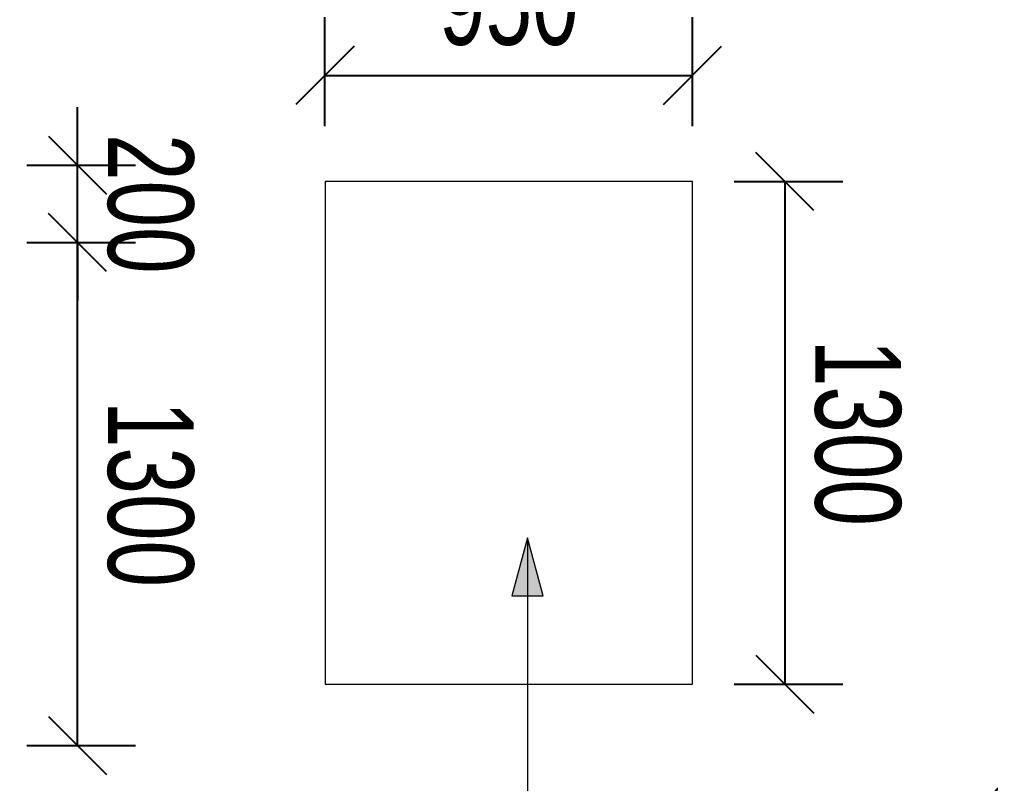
# Model space of a CAD drawing. Header units: millimetres. Extents: x 10569 to 232243, y -25347 to 80743.
# Drawn here: x 221676 to 224186, y 26128 to 28103 of the extents above; entities that cross this region are included whole.
import ezdxf

# ---------------------------------------------------------------- set-up
doc = ezdxf.new("R2010")
doc.units = ezdxf.units.MM
for name, color, linetype, lineweight in [('A-ANNO-DIMS', 211, 'Continuous', 5), ('A-ANNO-NOTE', 131, 'Continuous', 25), ('A-FLOR', 192, 'Continuous', 9), ('G-ANNO-TEXT', 231, 'Continuous', 5)]:
    doc.layers.add(name, color=color, linetype=linetype, lineweight=lineweight)
doc.styles.add('Arial_7', font='arial.ttf', dxfattribs={"width": 0.7, "height": 221.29491})
doc.dimstyles.new('Linear_-_1_5mm_Arial__Right_', dxfattribs={"dimscale": 304.8, "dimtxt": 225, "dimasz": 0.492126, "dimexe": 0.492126, "dimexo": 0.0625, "dimgap": 0.246063, "dimtad": 1, "dimdec": 0, "dimzin": 0, "dimdsep": 46, "dimtxsty": 'Arial_7', "dimblk1": 'OBLIQUE', "dimblk2": 'OBLIQUE', "dimsah": 1, "dimcen": 0.09, "dimadec": 0, "dimazin": 0, "dimtfac": 1, "dimtdec": 4, "dimtix": 1, "dimtmove": 0, "dimatfit": 3, "dimfxl": 0.492126, "dimfxlon": 1, "dimtvp": 1, "dimtolj": 1, "dimtzin": 0, "dimarcsym": 2})

# ---------------------------------------------------------------- blocks, each defined once
blk = doc.blocks.new('DLN_Slab Level Mark - FFL-2mm_Type 2-2670450-PART PLAN of TENDER DRAFT G_F')
at = {"layer": 'A-ANNO-NOTE', "lineweight": 5}
h = blk.add_hatch(color=256, dxfattribs=at)
edge = h.paths.add_edge_path(flags=0)
edge.add_arc((0, 0), 1, 0, 90, ccw=False)
edge.add_line((1, 0), (0, 0))
edge.add_line((0, 0), (0, 1))
h = blk.add_hatch(color=256, dxfattribs=at)
edge = h.paths.add_edge_path(flags=0)
edge.add_arc((0, 0), 1, 180, 270, ccw=False)
edge.add_line((-1, 0), (0, 0))
edge.add_line((0, 0), (0, -1))
at = {"layer": 'A-ANNO-NOTE'}
for p, q in [((0, 1.5), (0, -1.5)), ((0, 1), (0, 0)), ((0, 0), (-1, 0)), ((0, -1), (0, 0)), ((0, 0), (1, 0)), ((-1.5, 0), (1.5, 0))]:
    blk.add_line(p, q, dxfattribs=at)
blk.add_circle((0, 0), 1, dxfattribs=at)
for start, end in [(360, 90), (180, 270)]:
    blk.add_arc((0, 0), 1, start, end, dxfattribs=at)
blk = doc.blocks.new('_Oblique')
at = {"color": 0, "linetype": 'ByBlock', "lineweight": -2}
blk.add_line((-0.5, -0.5), (0.5, 0.5), dxfattribs=at)
blk = doc.blocks.new('DIMBLOCK305-PART PLAN of TENDER DRAFT G_F')
at = {"layer": 'A-ANNO-DIMS', "color": 0, "lineweight": -2, "transparency": 16777216}
for p, q in [((222465.8, 27827.6), (222465.8, 28108.6)), ((223415.8, 27827.6), (223415.8, 28108.6)), ((222465.8, 27958.6), (223415.8, 27958.6))]:
    blk.add_line(p, q, dxfattribs=at)
at = {"layer": 'Defpoints', "color": 0, "transparency": 16777216}
for p in [(223415.8, 27958.6), (222465.8, 27808.6), (223415.8, 27808.6)]:
    blk.add_point(p, dxfattribs=at)
at = {"layer": 'A-ANNO-DIMS', "color": 0, "lineweight": -2, "transparency": 16777216, "xscale": 150, "yscale": 150, "zscale": 150, "rotation": 180}
blk.add_blockref('_Oblique', (222465.8, 27958.6), dxfattribs=at)
at = {"layer": 'A-ANNO-DIMS', "color": 0, "lineweight": -2, "transparency": 16777216, "xscale": 150, "yscale": 150, "zscale": 150}
blk.add_blockref('_Oblique', (223415.8, 27958.6), dxfattribs=at)
at = {"layer": 'A-ANNO-DIMS', "color": 0, "transparency": 16777216, "insert": (222940.8, 28146.6), "char_height": 221.29, "width": 423.692, "attachment_point": 5, "style": 'Arial_7'}
blk.add_mtext('\\A1;950', dxfattribs=at)
blk = doc.blocks.new('DIMBLOCK306-PART PLAN of TENDER DRAFT G_F')
at = {"layer": 'A-ANNO-DIMS', "color": 0, "lineweight": -2, "transparency": 16777216}
for p, q in [((223523.1, 27684.5), (223804, 27684.5)), ((223654, 27684.5), (223654, 26384.5)), ((223523.1, 26384.5), (223804, 26384.5))]:
    blk.add_line(p, q, dxfattribs=at)
at = {"layer": 'Defpoints', "color": 0, "transparency": 16777216}
for p in [(223504, 27684.5), (223504, 26384.5), (223654, 26384.5)]:
    blk.add_point(p, dxfattribs=at)
at = {"layer": 'A-ANNO-DIMS', "color": 0, "lineweight": -2, "transparency": 16777216, "xscale": 150, "yscale": 150, "zscale": 150}
for p, rotation in [((223654, 27684.5), 90), ((223654, 26384.5), 270)]:
    blk.add_blockref('_Oblique', p, dxfattribs=dict(at, rotation=rotation))
at = {"layer": 'A-ANNO-DIMS', "color": 0, "transparency": 16777216, "insert": (223842.1, 27034.5), "char_height": 221.29, "width": 564.923, "attachment_point": 5, "rotation": 270, "style": 'Arial_7'}
blk.add_mtext('\\A1;1300', dxfattribs=at)
blk = doc.blocks.new('DIMBLOCK307-PART PLAN of TENDER DRAFT G_F')
at = {"layer": 'A-ANNO-DIMS', "color": 0, "lineweight": -2, "transparency": 16777216}
for p, q in [((221695.1, 27526.5), (221976, 27526.5)), ((221826, 26226.5), (221826, 27526.5)), ((221695.1, 26226.5), (221976, 26226.5))]:
    blk.add_line(p, q, dxfattribs=at)
at = {"layer": 'Defpoints', "color": 0, "transparency": 16777216}
for p in [(221676, 27526.5), (221826, 27526.5), (221676, 26226.5)]:
    blk.add_point(p, dxfattribs=at)
at = {"layer": 'A-ANNO-DIMS', "color": 0, "lineweight": -2, "transparency": 16777216, "xscale": 150, "yscale": 150, "zscale": 150}
for p, rotation in [((221826, 27526.5), 90), ((221826, 26226.5), 270)]:
    blk.add_blockref('_Oblique', p, dxfattribs=dict(at, rotation=rotation))
at = {"layer": 'A-ANNO-DIMS', "color": 0, "transparency": 16777216, "insert": (222014.1, 26876.5), "char_height": 221.29, "width": 564.923, "attachment_point": 5, "rotation": 270, "style": 'Arial_7'}
blk.add_mtext('\\A1;1300', dxfattribs=at)
blk = doc.blocks.new('DIMBLOCK308-PART PLAN of TENDER DRAFT G_F')
at = {"layer": 'A-ANNO-DIMS', "color": 0, "lineweight": -2, "transparency": 16777216}
for p, q in [((221826, 27726.5), (221826, 27876.5)), ((221695.1, 27726.5), (221976, 27726.5)), ((221826, 27526.5), (221826, 27726.5)), ((221695.1, 27526.5), (221976, 27526.5)), ((221826, 27526.5), (221826, 27376.5))]:
    blk.add_line(p, q, dxfattribs=at)
at = {"layer": 'Defpoints', "color": 0, "transparency": 16777216}
for p in [(221676, 27726.5), (221826, 27726.5), (221676, 27526.5)]:
    blk.add_point(p, dxfattribs=at)
at = {"layer": 'A-ANNO-DIMS', "color": 0, "lineweight": -2, "transparency": 16777216, "xscale": 150, "yscale": 150, "zscale": 150}
for p, rotation in [((221826, 27726.5), 270), ((221826, 27526.5), 90)]:
    blk.add_blockref('_Oblique', p, dxfattribs=dict(at, rotation=rotation))
at = {"layer": 'A-ANNO-DIMS', "color": 0, "transparency": 16777216, "insert": (222014, 27626.5), "char_height": 221.29, "width": 423.692, "attachment_point": 5, "rotation": 270, "style": 'Arial_7'}
blk.add_mtext('\\A1;200', dxfattribs=at)

msp = doc.modelspace()

# ---------------------------------------------------------------- hatches: boundary and pattern name
at = {"layer": 'G-ANNO-TEXT'}
msp.add_hatch(color=60, dxfattribs=at).paths.add_polyline_path([(222989.07096, 26763.27433), (222948.87858, 26613.27433), (223029.26334, 26613.27433)], flags=0)

# ---------------------------------------------------------------- linework, layer by layer
at = {"layer": 'A-FLOR', "lineweight": 5}
for p, q in [((223415.81476, 27684.48547), (222465.81476, 27684.48547)), ((222465.81476, 27684.48547), (222465.81476, 26384.48547)), ((223415.81476, 26384.48547), (223415.81476, 27684.48547)), ((222465.81476, 26384.48547), (223415.81476, 26384.48547))]:
    msp.add_line(p, q, dxfattribs=at)
at = {"layer": 'G-ANNO-TEXT', "color": 60}
for p, q in [((222989.07096, 26763.27433), (222948.87858, 26613.27433)), ((223029.26334, 26613.27433), (222989.07096, 26763.27433)), ((222989.07096, 26763.27433), (222989.07096, 26074.48369)), ((222948.87858, 26613.27433), (223029.26334, 26613.27433))]:
    msp.add_line(p, q, dxfattribs=at)

# ---------------------------------------------------------------- block references
at = {"layer": 'A-ANNO-NOTE', "xscale": 150.0000000000001, "yscale": 150.0000000000001, "zscale": 150.0000000000001, "rotation": 89.99999999999977}
msp.add_blockref('DLN_Slab Level Mark - FFL-2mm_Type 2-2670450-PART PLAN of TENDER DRAFT G_F', (224318.789, 26017.95424), dxfattribs=at)

# ---------------------------------------------------------------- dimensions: what is measured, and where the dimension line sits
at = {"layer": 'A-ANNO-DIMS'}
dim = msp.add_linear_dim(base=(223415.81476, 27958.57848), p1=(222465.81476, 27808.57848), p2=(223415.81476, 27808.57848), dimstyle='Linear_-_1_5mm_Arial__Right_', override={"dimpost": '<>', "dimfxl": 950.000001}, dxfattribs=at)
dim.commit()
dim.dimension.update_dxf_attribs({"geometry": 'DIMBLOCK305-PART PLAN of TENDER DRAFT G_F', "text_midpoint": (222940.81476, 28146.56568)})
for base, p1, p2, override, picture, middle in [((221826.02597, 27726.48546), (221676.02597, 27526.48546), (221676.02597, 27726.48546), {"dimtad": 4, "dimpost": '<>', "dimfxl": 200}, 'DIMBLOCK308-PART PLAN of TENDER DRAFT G_F', (222014.01318, 27626.48546)), ((223654.02445, 26384.48547), (223504.02445, 27684.48547), (223504.02445, 26384.48547), {"dimtad": 4, "dimpost": '<>', "dimfxl": 1300.000002}, 'DIMBLOCK306-PART PLAN of TENDER DRAFT G_F', (223842.08713, 27034.48547)), ((221826.02597, 27526.48546), (221676.02597, 26226.48546), (221676.02597, 27526.48546), {"dimtad": 4, "dimpost": '<>', "dimfxl": 1300.000002}, 'DIMBLOCK307-PART PLAN of TENDER DRAFT G_F', (222014.08865, 26876.48546))]:
    dim = msp.add_linear_dim(base=base, p1=p1, p2=p2, angle=90, dimstyle='Linear_-_1_5mm_Arial__Right_', override=override, dxfattribs=at)
    dim.commit()
    dim.dimension.update_dxf_attribs({"geometry": picture, "text_midpoint": middle})

doc.saveas('drawing.dxf')
